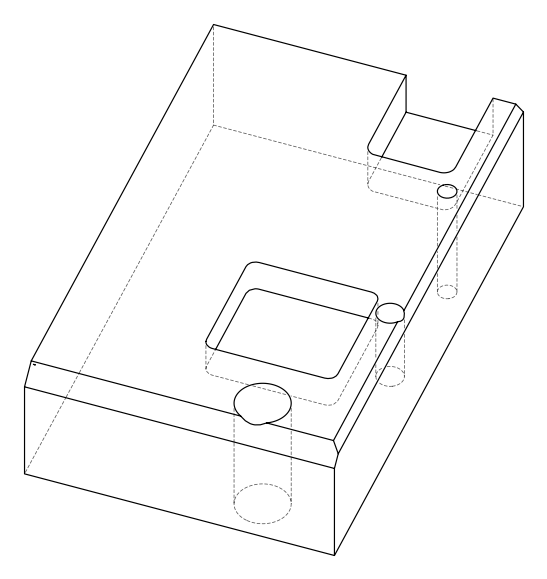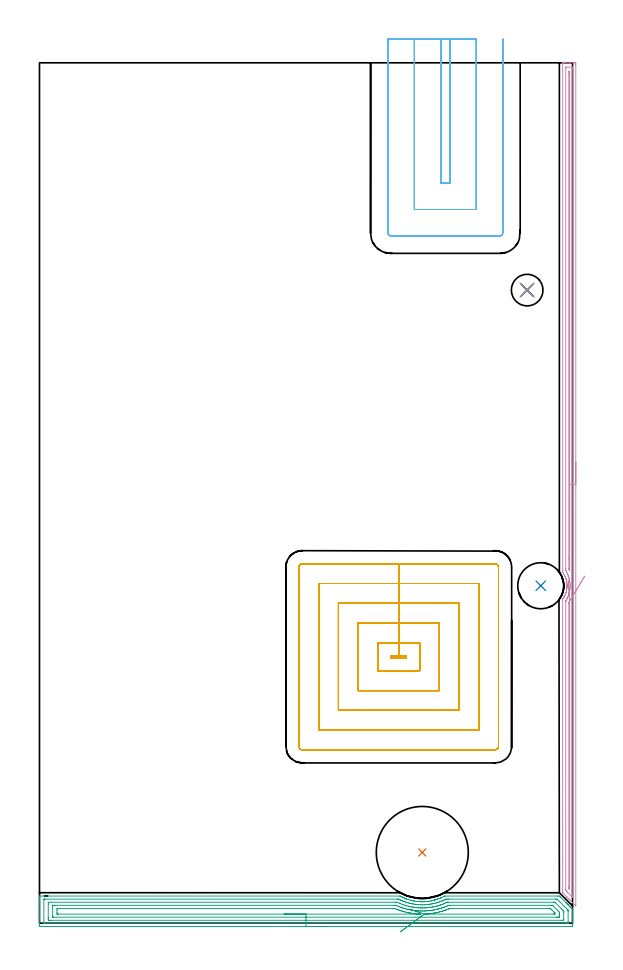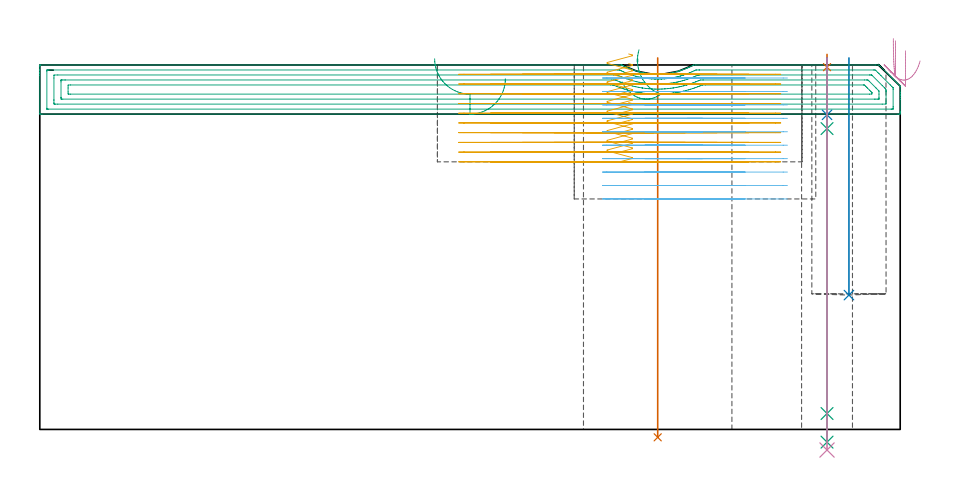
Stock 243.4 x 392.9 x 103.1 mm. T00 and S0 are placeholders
(PLAN: 10 operations, 8 tool changes, 57.8 min)
(1 INDEXABLE_INSERT_DRILL_THROUGH_HOLE_FROM_SOLID | STEP1HOLE | NXT0302_036 | 0.43 min | 142776 mm3)
(2 INDEXABLE_INSERT_DRILL_BLIND_HOLE_FROM_SOLID | STEP1POCKET | NXT0302_013 | 0.27 min | 22437 mm3)
(3 AREA_MILL | FG_CHAMFER_SURFACE | UGT0205_001 | 10.13 min | 23477 mm3)
(4 AREA_MILL_1 | FG_CHAMFER_SURFACE_1 | UGT0205_001 | 9.35 min | 6847 mm3)
(5 MILL_RECTANGULAR_POCKET | POCKET_RECTANGULAR_STRAIGHT | NXT0201_011 | Follow Part, ap 3, ae 75% | 22.86 min | 272465 mm3)
(6 MILL_SLOT | SLOT_PARTIAL_RECTANGULAR | NXT0201_012 | Follow Part, ap 4, ae 75% | 13.69 min | 223855 mm3)
(7 SPOT_DRILL | STEP1HOLE_1 | NXT0321_9005460120000 | 0.03 min | 14 mm3)
(8 DRILL_BLIND_HOLE_INTO_CENTER | STEP1HOLE_1 | UGT0301_209 | 0.07 min | 875 mm3)
(9 GUN_DRILL_THROUGH_HOLE | STEP1HOLE_1 | UGT0307_006 | 0.52 min | 5740 mm3)
(10 DRILL_TO_ENLARGE_THROUGH_HOLE | STEP1HOLE_1 | UGT0301_276 | 0.45 min | 10167 mm3)
(TOOL NXT0302_036 | Index. Insert Drill 42mm [880-D4200L50-05] | D42 PA176 FL210 Z2)
(TOOL NXT0302_013 | Index. Insert Drill 21mm [880-D2100L25-05] | D21 PA176 FL105 Z2)
(TOOL UGT0205_001 | Chamfer Mill 20 x 3 x 45 deg. | D20 FL50 Z2)
(TOOL NXT0201_011 | ENDMILL 12mm [2P460-1200-NA 1630] | D12 FL38 Z6)
(TOOL NXT0201_012 | ENDMILL 16mm [2P460-1600-NA 1630] | D16 FL38 Z6)
(TOOL NXT0321_9005460120000 | NC Spot Drill, 142deg, 12mm, Carbide, Uncoated | D12 PA142 FL30 Z2)
(TOOL UGT0301_209 | Twist Drill 9.4 mm | D9.4 PA118 FL78 Z2)
(TOOL UGT0307_006 | Gun Drill 9 mm | D9 PA130 FL24 Z1)
(TOOL UGT0301_276 | Twist Drill 14.4 mm | D14.4 PA118 FL114 Z2)
(OP 1 INDEXABLE_INSERT_DRILL_THROUGH_HOLE_FROM_SOLID)
G17 G21 G94 G90
T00 M6
G54
G17 G0 G90 X174.8 Y32.3 S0 M3
G43 Z113.1 H1
G94 G81 G98 Z-2.233 F250. R105.1
G80
M5
M2
(OP 2 INDEXABLE_INSERT_DRILL_BLIND_HOLE_FROM_SOLID)
G17 G21 G94 G90
T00 M6
G54
G17 G0 G90 X228.9 Y154.1 S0 M3
G43 Z113.1 H1
G94 G81 G98 Z38. F250. R105.1
G80
M5
M2
(OP 3 AREA_MILL)
G17 G21 G94 G90
T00 M6
G54
G17 G0 G90 X131.7 Y-1.5 S1061 M3
G43 Z113.1 H0
Z99.2
G94 G1 X131.662 Z98.328 F250.
X131.548 Z97.464
X131.359 Z96.612
X131.097 Z95.78
X130.763 Z94.974
X130.36 Z94.2
X129.892 Z93.464
X129.36 Z92.772
X128.771 Z92.129
X128.128 Z91.54
X127.436 Z91.008
X126.7 Z90.54
X125.926 Z90.137
X125.12 Z89.803
X124.288 Z89.541
X123.436 Z89.352
X122.572 Z89.238
X121.7 Z89.2
X0.621
X0.108 Y-1.494 Z89.203
X0.01 Y-1.492 Z89.206
X0. Y-1.389 Z89.309
Y9.393 Z100.087
Y9.927 Z100.624
Y10.269 Z100.965
Y10.804 Z101.5
Y11.145 Z101.84
Y12.105 Z102.804
X0.003 Y12.255 Z102.947
X0.01 Y12.398 Z103.089
X0.174 Y12.4 Z103.1
X164.591
X164.675 Y12.395 Z103.09
X164.729 Y12.373 Z103.07
X165.006 Y12.228 Z102.925
X165.038 Y12.212 Z102.909
X165.662 Y11.906 Z102.605
X165.899 Y11.792 Z102.488
X166.428 Y11.551 Z102.251
X166.737 Y11.413 Z102.11
X166.792 Y11.391 Z102.088
X166.825 Y11.379 Z102.075
X167.039 Y11.298 Z101.995
X167.272 Y11.211 Z101.905
X167.441 Y11.145 Z101.844
X167.57 Y11.097 Z101.795
X167.684 Y11.055 Z101.75
X168.577 Y10.754 Z101.451
X169.361 Y10.52 Z101.219
X169.47 Y10.491 Z101.191
X169.947 Y10.38 Z101.08
X170.363 Y10.284 Z100.982
X170.846 Y10.193 Z100.888
X171.256 Y10.112 Z100.811
X171.274 Y10.11 Z100.809
X172.149 Y9.979 Z100.674
X173.042 Y9.885 Z100.581
X173.862 Y9.831 Z100.525
X173.935 Y9.826 Z100.521
X173.974 Y9.825 Z100.519
X174.225 Y9.815 Z100.512
X174.381 Y9.809 Z100.505
X174.412
X174.867 Y9.805 Z100.502
X174.9 Z100.503
X175.274 Y9.81 Z100.508
X175.721 Y9.827 Z100.525
X176.613 Y9.889 Z100.586
X177.506 Y9.986 Z100.684
X177.585 Y9.998 Z100.696
X178.399 Y10.125 Z100.818
X178.935 Y10.226 Z100.925
X179.157 Y10.269 Z100.967
X179.292 Y10.296 Z100.993
X180.185 Y10.507 Z101.203
X180.229 Y10.519 Z101.214
X180.239 Y10.522 Z101.217
X180.376 Y10.561 Z101.259
X180.518 Y10.604 Z101.301
X180.676 Y10.653 Z101.346
X180.857 Y10.707 Z101.401
X181.078 Y10.774 Z101.467
X181.373 Y10.871 Z101.57
X181.569 Y10.94 Z101.633
X181.842 Y11.032 Z101.727
X181.971 Y11.076 Z101.771
X182.864 Y11.412 Z102.112
X182.972 Y11.458 Z102.158
X183.088 Y11.508 Z102.207
X183.312 Y11.608 Z102.304
X183.356 Y11.629 Z102.324
X183.578 Y11.73 Z102.429
X183.757 Y11.813 Z102.512
X184.65 Y12.256 Z102.955
X184.697 Y12.281 Z102.98
X184.775 Y12.321 Z103.02
X184.924 Y12.398 Z103.087
X185.59 Y12.4 Z103.1
X236.524
X237.4 Y12.393 Z103.093
X237.417 Y12.379 Z103.079
X237.779 Y12.022 Z102.72
X240.409 Y9.393 Z100.089
X240.545 Y9.256 Z99.954
X240.706 Y9.095 Z99.793
X240.847 Y8.955 Z99.65
X240.992 Y8.809 Z99.507
X241.136 Y8.665 Z99.363
X241.285 Y8.517 Z99.212
X241.439 Y8.362 Z99.06
X241.566 Y8.235 Z98.933
X241.724 Y8.079 Z98.774
X242.234 Y7.567 Z98.266
X242.481 Y7.32 Z98.018
X242.599 Y7.202 Z97.899
X243.164 Y6.636 Z97.336
X243.375 Y6.422 Z97.12
X243.397 Y6.392 Z97.089
X243.399 Y6.326 Z97.024
X243.4 Y6.289 Z96.987
Y4.67 Z95.366
Y4.136 Z94.832
Y3.794 Z94.491
Y3.259 Z93.954
Y2.65 Z93.346
Y-0.855 Z89.843
X243.396 Y-1.122 Z89.575
X243.39 Y-1.493 Z89.205
X243.161 Y-1.496 Z89.202
X242.779 Y-1.5 Z89.2
X121.7
Y-0.086 Z90.614
X2.408 Y-0.085 Z90.615
X2.244 Y-0.084 Z90.616
X2.054 Y-0.08 Z90.62
X2.014 Y-0.079 Z90.621
X2.009 Y-0.054 Z90.646
X2.005 Y-0.022 Z90.678
X2.001 Y0.154 Z90.854
X2. Y10.669 Z101.369
X2.002 Y10.803 Z101.503
X2.006 Y10.91 Z101.61
X2.01 Y10.975 Z101.675
X2.044 Y10.979 Z101.679
X2.408 Y10.984 Z101.684
X2.572 Y10.985 Z101.685
X163.415
X163.779 Y10.981 Z101.681
X163.961 Y10.979 Z101.679
X164.051 Y10.965 Z101.665
X164.145 Y10.922 Z101.622
X164.585 Y10.713 Z101.413
X165.038 Y10.502 Z101.202
X165.135 Y10.458 Z101.158
X165.561 Y10.269 Z100.969
X165.932 Y10.117 Z100.817
X166.192 Y10.015 Z100.715
X166.825 Y9.781 Z100.481
X166.993 Y9.722 Z100.422
X167.668 Y9.493 Z100.193
X167.719 Y9.476 Z100.176
X167.756 Y9.465 Z100.165
X167.993 Y9.393 Z100.093
X168.612 Y9.215 Z99.915
X168.861 Y9.149 Z99.849
X169.506 Y9.001 Z99.701
X170.021 Y8.888 Z99.588
X170.4 Y8.813 Z99.513
X170.538 Y8.788 Z99.488
X171.213 Y8.674 Z99.374
X171.293 Y8.662 Z99.362
X171.7 Y8.606 Z99.306
X172.156 Y8.547 Z99.247
X172.187 Y8.543 Z99.243
X172.438 Y8.517 Z99.217
X173.08 Y8.462 Z99.162
X173.141 Y8.457 Z99.157
X173.974 Y8.41 Z99.11
X174.087 Y8.406 Z99.106
X174.867 Y8.394 Z99.094
X174.992 Y8.395 Z99.095
X175.761 Y8.415 Z99.115
X175.861 Y8.419 Z99.119
X176.655 Y8.47 Z99.17
X176.698 Y8.474 Z99.174
X177.165 Y8.517 Z99.217
X177.509 Y8.555 Z99.255
X177.548 Y8.56 Z99.26
X178.295 Y8.661 Z99.361
X178.442 Y8.682 Z99.382
X178.534 Y8.697 Z99.397
X179.185 Y8.811 Z99.511
X179.335 Y8.84 Z99.54
X179.803 Y8.934 Z99.634
X180.229 Y9.031 Z99.731
X180.526 Y9.102 Z99.802
X181.122 Y9.253 Z99.953
X181.234 Y9.284 Z99.984
X181.605 Y9.393 Z100.093
X181.96 Y9.503 Z100.203
X182.016 Y9.521 Z100.221
X182.581 Y9.715 Z100.415
X182.91 Y9.831 Z100.531
X183.234 Y9.951 Z100.651
X183.803 Y10.166 Z100.866
X183.878 Y10.196 Z100.896
X184.053 Y10.269 Z100.969
X184.494 Y10.468 Z101.168
X184.697 Y10.56 Z101.26
X185.101 Y10.749 Z101.449
X185.59 Y10.979 Z101.679
X185.758 Y10.981 Z101.681
X186.484 Y10.985 Z101.685
X186.647 Y10.986 Z101.686
X235.794 Y10.985 Z101.685
X236.158 Y10.981 Z101.681
X236.336 Y10.979 Z101.679
X236.524 Y10.815 Z101.515
X237.078 Y10.269 Z100.969
X237.417 Y9.933 Z100.633
X237.957 Y9.393 Z100.093
X240.586 Y6.764 Z97.464
X240.992 Y6.358 Z97.058
X241.225 Y6.119 Z96.819
X241.338 Y6. Z96.7
X241.39 Y5.943 Z96.643
X241.392 Y5.888 Z96.588
X241.398 Y5.489 Z96.189
X241.4 Y0.631 Z91.331
Y0.231 Z90.931
X241.398 Y0.097 Z90.797
X241.394 Y-0.01 Z90.69
X241.39 Y-0.075 Z90.625
X241.356 Y-0.079 Z90.621
X240.992 Y-0.084 Z90.616
X240.828 Y-0.085 Z90.615
X121.7 Y-0.086 Z90.614
Y1.328 Z92.028
X5.089 Y1.329 Z92.029
X4.376 Y1.33 Z92.03
X4.195 Y1.332 Z92.032
X4.023 Y1.335 Z92.035
X4.01 Y1.507 Z92.207
X4.003 Y1.695 Z92.395
X4. Y2.383 Z93.083
Y2.575 Z93.275
X4.001 Y8.707 Z99.407
X4.01 Y9.393 Z100.093
X4.021 Y9.564 Z100.264
X5.089 Y9.571 Z100.271
X162.357
X163.073 Y9.568 Z100.268
X163.251 Y9.564 Z100.264
X163.42 Y9.555 Z100.255
X164.454 Y9.09 Z99.79
X165.038 Y8.853 Z99.553
X165.914 Y8.517 Z99.217
X165.942 Y8.507 Z99.207
X166.825 Y8.218 Z98.918
X167.275 Y8.075 Z98.775
X167.719 Y7.947 Z98.647
X168.513 Y7.738 Z98.438
X168.612 Y7.714 Z98.414
X168.93 Y7.641 Z98.341
X169.506 Y7.521 Z98.221
X169.66 Y7.49 Z98.19
X170.4 Y7.36 Z98.06
X170.745 Y7.302 Z98.002
X171.293 Y7.221 Z97.921
X171.781 Y7.162 Z97.862
X172.187 Y7.121 Z97.821
X172.771 Y7.067 Z97.767
X173.08 Y7.045 Z97.745
X173.727 Y7.007 Z97.707
X173.974 Y6.997 Z97.697
X174.645 Y6.983 Z97.683
X174.867 Y6.982 Z97.682
X175.526 Y6.994 Z97.694
X175.761 Y7.003 Z97.703
X176.378 Y7.035 Z97.735
X176.655 Y7.055 Z97.755
X177.205 Y7.1 Z97.8
X177.548 Y7.135 Z97.835
X178.01 Y7.188 Z97.888
X178.442 Y7.244 Z97.944
X178.794 Y7.295 Z97.995
X179.335 Y7.382 Z98.082
X179.559 Y7.421 Z98.121
X180.229 Y7.545 Z98.245
X180.309 Y7.562 Z98.262
X180.674 Y7.641 Z98.341
X181.036 Y7.726 Z98.426
X181.122 Y7.747 Z98.447
X181.742 Y7.91 Z98.61
X182.016 Y7.987 Z98.687
X182.43 Y8.111 Z98.811
X182.91 Y8.26 Z98.96
X183.106 Y8.324 Z99.024
X183.68 Y8.517 Z99.217
X183.771 Y8.549 Z99.249
X183.803 Y8.56 Z99.26
X184.414 Y8.794 Z99.494
X184.697 Y8.905 Z99.605
X185.048 Y9.048 Z99.748
X185.59 Y9.283 Z99.983
X186.165 Y9.547 Z100.247
X186.201 Y9.562 Z100.262
X186.242 Y9.566 Z100.266
X186.304 Y9.569 Z100.269
X186.484 Y9.571 Z100.271
X186.666
X234.737
X234.919 Y9.57 Z100.27
X235.282 Y9.566 Z100.266
X235.326 Y9.564 Z100.264
X235.338 Y9.556 Z100.256
X235.364 Y9.534 Z100.234
X235.413 Y9.488 Z100.188
X235.508 Y9.393 Z100.093
X238.311 Y6.59 Z97.29
X239.012 Y5.888 Z96.588
X239.205 Y5.693 Z96.393
X239.368 Y5.52 Z96.22
X239.39 Y5.203 Z95.903
X239.396 Y5.012 Z95.712
X239.399 Y4.821 Z95.521
Y2.193 Z92.893
X239.39 Y1.507 Z92.207
X239.379 Y1.335 Z92.035
X238.311 Y1.329 Z92.029
X121.7 Y1.328 Z92.028
Y2.743 Z93.443
X6.509
X6.143 Y2.745 Z93.445
X6.081 Y2.746 Z93.446
X6.022 Y2.749 Z93.449
X6.01 Y2.833 Z93.533
X6. Y3.242 Z93.942
Y3.259 Z93.959
Y7.623 Z98.323
X6.004 Y8.07 Z98.77
X6.007 Y8.123 Z98.823
X6.009 Y8.145 Z98.845
X6.035 Y8.15 Z98.85
X6.174 Y8.154 Z98.854
X6.35 Y8.156 Z98.856
X6.876 Y8.157 Z98.857
X7.243
X161.831
X162.357 Y8.156 Z98.856
X162.729 Y8.153 Z98.853
X162.787 Y8.15 Z98.85
X162.882 Y8.112 Z98.812
X163.044 Y8.044 Z98.744
X163.251 Y7.956 Z98.656
X163.995 Y7.641 Z98.341
X164.145 Y7.581 Z98.281
X164.244 Y7.543 Z98.243
X165.038 Y7.253 Z97.953
X165.649 Y7.041 Z97.741
X165.932 Y6.95 Z97.65
X166.516 Y6.764 Z97.464
X166.825 Y6.672 Z97.372
X166.958 Y6.635 Z97.335
X167.719 Y6.442 Z97.142
X168.156 Y6.336 Z97.036
X168.612 Y6.238 Z96.938
X169.292 Y6.098 Z96.798
X169.506 Y6.059 Z96.759
X170.381 Y5.906 Z96.606
X170.4 Y5.903 Z96.603
X170.5 Y5.888 Z96.588
X171.293 Y5.784 Z96.484
X171.415 Y5.769 Z96.469
X172.187 Y5.693 Z96.393
X172.406 Y5.673 Z96.373
X173.08 Y5.626 Z96.326
X173.365 Y5.609 Z96.309
X173.974 Y5.583 Z96.283
X174.294 Y5.575 Z96.275
X174.867 Y5.568 Z96.268
X175.19 Y5.572 Z96.272
X175.761 Y5.588 Z96.288
X176.056 Y5.599 Z96.299
X176.655 Y5.633 Z96.333
X176.898 Y5.65 Z96.35
X177.548 Y5.704 Z96.404
X177.719 Y5.721 Z96.421
X178.442 Y5.802 Z96.502
X178.52 Y5.811 Z96.511
X179.092 Y5.888 Z96.588
X179.303 Y5.92 Z96.62
X179.335 Y5.925 Z96.625
X180.063 Y6.051 Z96.751
X180.229 Y6.082 Z96.782
X180.808 Y6.196 Z96.896
X181.122 Y6.264 Z96.964
X181.537 Y6.358 Z97.058
X182.016 Y6.474 Z97.174
X182.25 Y6.535 Z97.235
X182.91 Y6.713 Z97.413
X182.95 Y6.724 Z97.424
X183.084 Y6.764 Z97.464
X183.628 Y6.936 Z97.636
X183.803 Y6.993 Z97.693
X184.294 Y7.16 Z97.86
X184.697 Y7.3 Z98.
X184.95 Y7.392 Z98.092
X185.59 Y7.631 Z98.331
X185.614 Y7.641 Z98.341
X186.225 Y7.895 Z98.595
X186.484 Y8.001 Z98.701
X186.856 Y8.152 Z98.852
X187.377 Y8.155 Z98.855
X187.745 Y8.157 Z98.857
X233.316
X233.843 Y8.156 Z98.856
X234.214 Y8.153 Z98.853
X234.27 Y8.15 Z98.85
X234.487 Y7.952 Z98.652
X234.657 Y7.791 Z98.491
X234.737 Y7.714 Z98.414
X236.562 Y5.888 Z96.588
X237.394 Y5.035 Z95.735
X237.396 Y5.012 Z95.712
X237.4 Y4.153 Z94.853
Y3.277 Z93.977
X237.396 Y2.83 Z93.53
X237.393 Y2.777 Z93.477
X237.391 Y2.755 Z93.455
X237.365 Y2.75 Z93.45
X237.226 Y2.746 Z93.446
X237.05 Y2.744 Z93.444
X236.524 Y2.743 Z93.443
X236.157
X121.7
Y4.157 Z94.857
X8.642
X8.223 Y4.161 Z94.861
X8.023 Y4.164 Z94.864
X8.01 Y4.276 Z94.976
X8.002 Y4.785 Z95.485
X8.001 Y5.888 Z96.588
X8.008 Y6.53 Z97.23
X8.019 Y6.736 Z97.436
X8.685 Y6.743 Z97.443
X161.486
X161.922 Y6.741 Z97.441
X162.139 Y6.738 Z97.438
X162.192 Y6.736 Z97.436
X162.246 Y6.72 Z97.42
X162.357 Y6.679 Z97.379
X162.504 Y6.621 Z97.321
X163.251 Y6.322 Z97.022
X163.992 Y6.038 Z96.738
X164.145 Y5.983 Z96.683
X164.419 Y5.888 Z96.588
X165.038 Y5.684 Z96.384
X165.348 Y5.584 Z96.284
X165.932 Y5.41 Z96.11
X166.616 Y5.217 Z95.917
X166.825 Y5.163 Z95.863
X167.432 Y5.012 Z95.712
X167.719 Y4.947 Z95.647
X167.805 Y4.928 Z95.628
X168.425 Y4.8 Z95.5
X168.612 Y4.763 Z95.463
X168.927 Y4.703 Z95.403
X169.313 Y4.635 Z95.335
X169.506 Y4.602 Z95.302
X170.008 Y4.52 Z95.22
X170.24 Y4.485 Z95.185
X170.4 Y4.463 Z95.163
X171.046 Y4.378 Z95.078
X171.177 Y4.363 Z95.063
X171.293 Y4.351 Z95.051
X172.043 Y4.277 Z94.977
X172.11 Y4.271 Z94.971
X173.035 Y4.205 Z94.905
X173.974 Y4.159 Z94.859
X173.977
X173.974 Y4.158 Z94.858
X173.952 Y4.157 Z94.857
X121.7
X120.828 Z94.895
X119.964 Z95.009
X119.112 Z95.198
X118.28 Z95.46
X117.474 Z95.794
X116.7 Z96.197
X115.964 Z96.665
X115.272 Z97.196
X114.629 Z97.786
X114.04 Z98.429
X113.508 Z99.121
X113.04 Z99.857
X112.637 Z100.631
X112.303 Z101.437
X112.041 Z102.269
X111.852 Z103.12
X111.738 Z103.985
X111.7 Z104.857
G0 Z113.1
X164.72 Y-4.012
Z98.331
G1 X165.105 Y-3.726 Z97.601
X165.539 Y-3.404 Z96.917
X166.019 Y-3.047 Z96.282
X166.542 Y-2.659 Z95.702
X167.104 Y-2.242 Z95.18
X167.7 Y-1.799 Z94.722
X168.326 Y-1.335 Z94.33
X168.976 Y-0.851 Z94.007
X169.647 Y-0.353 Z93.757
X170.333 Y0.156 Z93.58
X171.029 Y0.672 Z93.478
X171.729 Y1.192 Z93.452
X172.428 Y1.711 Z93.502
X173.121 Y2.226 Z93.628
X173.803 Y2.732 Z93.829
X174.468 Y3.226 Z94.103
X175.111 Y3.704 Z94.448
X175.728 Y4.161 Z94.861
X175.732 Y4.164 Z94.864
X176.61 Y4.207 Z94.907
X177.477 Y4.27 Z94.97
X178.341 Y4.356 Z95.056
X178.442 Y4.368 Z95.068
X179.024 Y4.441 Z95.141
X179.208 Y4.465 Z95.165
X179.335 Y4.483 Z95.183
X179.802 Y4.554 Z95.254
X180.089 Y4.599 Z95.299
X180.229 Y4.623 Z95.323
X180.565 Y4.683 Z95.383
X181.001 Y4.763 Z95.463
X181.122 Y4.786 Z95.486
X181.313 Y4.825 Z95.525
X182.046 Y4.982 Z95.682
X182.174 Y5.012 Z95.712
X182.76 Y5.158 Z95.858
X182.91 Y5.198 Z95.898
X183.458 Y5.35 Z96.05
X183.803 Y5.45 Z96.15
X184.144 Y5.553 Z96.253
X184.697 Y5.727 Z96.427
X184.82 Y5.767 Z96.467
X185.179 Y5.888 Z96.588
X185.483 Y5.994 Z96.694
X185.59 Y6.032 Z96.732
X186.13 Y6.235 Z96.935
X186.484 Y6.371 Z97.071
X186.769 Y6.484 Z97.184
X187.377 Y6.728 Z97.428
X187.405 Y6.737 Z97.437
X188.293 Y6.743 Z97.443
X232.972
X233.189 Y6.738 Z97.438
X233.239 Y6.736 Z97.436
X233.359 Y6.63 Z97.33
X233.557 Y6.438 Z97.138
X233.843 Y6.158 Z96.858
X234.114 Y5.888 Z96.588
X234.737 Y5.264 Z95.964
X234.985 Y5.012 Z95.712
X235.215 Y4.774 Z95.474
X235.353 Y4.626 Z95.326
X235.39 Y4.583 Z95.283
X235.394 Y4.564 Z95.264
X235.396 Y4.524 Z95.224
X235.395 Y4.367 Z95.067
X235.381 Y4.164 Z94.864
X234.715 Y4.157 Z94.857
X175.761
X175.738 Y4.158 Z94.858
X175.728 Y4.161 Z94.861
X174.949 Y4.419 Z95.159
X174.198 Y4.667 Z95.526
X173.48 Y4.904 Z95.961
X172.8 Y5.128 Z96.46
X172.165 Y5.338 Z97.02
X171.578 Y5.532 Z97.636
X171.045 Y5.708 Z98.303
X170.569 Y5.865 Z99.017
X170.153 Y6.003 Z99.772
X169.802 Y6.119 Z100.562
X169.518 Y6.212 Z101.381
X169.302 Y6.284 Z102.224
X169.157 Y6.332 Z103.083
X169.083 Y6.356 Z103.952
X169.082 Z104.824
X169.153 Y6.333 Z105.693
X169.296 Y6.286 Z106.553
X169.509 Y6.215 Z107.396
G0 Z113.1
M5
M2
(OP 4 AREA_MILL_1)
G17 G21 G94 G90
T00 M6
G54
G17 G0 G90 X244.9 Y210.4 S1061 M3
G43 Z113.1 H0
Z107.1
G94 G1 Y210.362 Z106.228 F250.
Y210.248 Z105.364
Y210.059 Z104.512
Y209.797 Z103.68
Y209.463 Z102.874
Y209.06 Z102.1
Y208.592 Z101.364
Y208.06 Z100.672
Y207.471 Z100.029
Y206.828 Z99.44
Y206.136 Z98.909
Y205.4 Z98.44
Y204.626 Z98.037
Y203.82 Z97.703
Y202.988 Z97.441
Y202.137 Z97.252
Y201.272 Z97.138
Y200.4 Z97.1
X244.899 Y8.06 Z97.101
X244.897 Y7.907 Z97.103
X244.895 Y7.905 Z97.104
X242.507 Y10.292 Z99.491
X242.338 Y10.459 Z99.657
X242.175 Y10.624 Z99.823
X242.061 Y10.738 Z99.937
X241.9 Y10.897 Z100.095
X241.745 Y11.054 Z100.253
X241.615 Y11.184 Z100.383
X241.462 Y11.336 Z100.533
X241.315 Y11.484 Z100.683
X241.169 Y11.63 Z100.829
X241.024 Y11.774 Z100.971
X240.885 Y11.914 Z101.112
X240.722 Y12.077 Z101.276
X240.586 Y12.212 Z101.41
X240.455 Y12.343 Z101.542
X239.273 Y13.526 Z102.725
X238.941 Y13.862 Z103.058
X238.907 Y13.899 Z103.093
X238.9 Y14.754 Z103.1
Y147.741
X238.903 Y147.946 Z103.088
X239.012 Y148.098 Z102.985
X239.071 Y148.187 Z102.928
X239.085 Y148.209 Z102.914
X239.277 Y148.505 Z102.721
X239.354 Y148.633 Z102.641
X239.529 Y148.918 Z102.469
X239.57 Y148.993 Z102.428
X239.614 Y149.08 Z102.383
X239.799 Y149.437 Z102.201
X240.009 Y149.887 Z101.989
X240.148 Y150.226 Z101.85
X240.191 Y150.332 Z101.806
X240.356 Y150.78 Z101.639
X240.384 Y150.865 Z101.609
X240.398 Y150.902 Z101.597
X240.44 Y151.043 Z101.559
X240.511 Y151.287 Z101.489
X240.61 Y151.675 Z101.39
X240.657 Y151.899 Z101.342
X240.704 Y152.121 Z101.294
X240.717 Y152.204 Z101.279
X240.732 Y152.286 Z101.267
X240.78 Y152.569 Z101.219
X240.834 Y153.015 Z101.158
X240.839 Y153.096 Z101.15
X240.871 Y153.463 Z101.122
X240.872 Y153.482 Z101.121
X240.883 Y153.819 Z101.103
X240.889 Y153.91
Y153.978 Z101.104
X240.888 Y154.18
Y154.187
X240.886 Y154.357 Z101.102
X240.885 Y154.373
X240.869 Y154.79 Z101.128
Y154.804 Z101.129
X240.862 Y154.881 Z101.136
X240.829 Y155.251 Z101.169
X240.768 Y155.698 Z101.227
X240.755 Y155.774 Z101.24
X240.739 Y155.876 Z101.26
X240.692 Y156.145 Z101.308
X240.642 Y156.366 Z101.357
X240.591 Y156.593 Z101.407
X240.475 Y157.039 Z101.524
X240.4 Y157.297 Z101.6
X240.289 Y157.617 Z101.71
X240.186 Y157.891 Z101.814
X240.17 Y157.933 Z101.83
X239.977 Y158.382 Z102.019
X239.769 Y158.827 Z102.231
X239.529 Y159.278 Z102.469
X239.263 Y159.721 Z102.735
X238.993 Y160.131 Z103.006
X238.941 Y160.206 Z103.059
X238.922 Y160.236 Z103.077
X238.907 Y160.264 Z103.093
X238.9 Y161.129 Z103.1
Y392.74
X238.902 Y392.89 Z103.088
X239.031 Y392.897 Z102.961
X239.167 Y392.9 Z102.832
X239.52 Z102.48
X240.148 Z101.846
X242.214 Z99.783
X243.652 Z98.344
X244.247 Z97.749
X244.527 Y392.896 Z97.469
X244.892 Y392.89 Z97.104
X244.896 Y392.669 Z97.102
X244.899 Y392.294 Z97.101
X244.9 Y391.914 Z97.1
Y200.4
X243.486 Z98.514
Y12.969
X243.485 Y12.247 Z98.515
X243.483 Y12.077 Z98.517
X243.479 Y11.861 Z98.521
X243.47 Y11.792 Z98.53
X243.421 Y11.838 Z98.579
X243.175 Y12.077 Z98.825
X241.024 Y14.226 Z100.976
X240.5 Y14.754 Z101.5
X240.321 Y14.94 Z101.679
X240.319 Y15.116 Z101.681
X240.315 Y15.477 Z101.685
Y146.679
X240.316 Y146.848 Z101.684
X240.319 Y147.029 Z101.681
X240.321 Y147.117 Z101.679
X240.352 Y147.188 Z101.648
X240.477 Y147.406 Z101.523
X240.668 Y147.741 Z101.332
X240.746 Y147.883 Z101.254
X240.794 Y147.976 Z101.206
X241.024 Y148.435 Z100.976
X241.087 Y148.569 Z100.913
X241.116 Y148.633 Z100.884
X241.352 Y149.192 Z100.648
X241.484 Y149.526 Z100.516
X241.551 Y149.704 Z100.449
X241.647 Y149.976 Z100.353
X241.767 Y150.35 Z100.233
X241.812 Y150.508 Z100.188
X241.9 Y150.844 Z100.1
X241.987 Y151.222 Z100.013
X242.005 Y151.311 Z99.995
X242.127 Y151.972 Z99.873
X242.164 Y152.204 Z99.836
X242.233 Y152.757 Z99.767
X242.261 Y153.096 Z99.739
X242.29 Y153.591 Z99.71
X242.3 Y153.989 Z99.7
X242.297 Y154.477 Z99.703
X242.277 Y154.881 Z99.723
X242.232 Y155.435 Z99.768
X242.192 Y155.774 Z99.808
X242.085 Y156.478 Z99.915
X242.05 Y156.666 Z99.95
X241.9 Y157.353 Z100.1
X241.853 Y157.535 Z100.147
X241.847 Y157.559 Z100.153
X241.827 Y157.633 Z100.173
X241.685 Y158.107 Z100.315
X241.567 Y158.451 Z100.433
X241.362 Y159. Z100.638
X241.212 Y159.344 Z100.788
X241.024 Y159.753 Z100.976
X240.781 Y160.236 Z101.219
X240.472 Y160.799 Z101.528
X240.336 Y161.041 Z101.664
X240.321 Y161.129 Z101.679
X240.315 Y161.851 Z101.685
Y162.021
Y390.339
Y390.508
X240.32 Y390.869 Z101.68
X240.321 Y390.884 Z101.679
X240.342 Y390.89 Z101.658
X240.41 Y390.895 Z101.59
X240.512 Y390.899 Z101.488
X243.268 Y390.9 Z98.732
X243.427 Y390.897 Z98.573
X243.455 Y390.894 Z98.545
X243.479 Y390.89 Z98.521
X243.48 Y390.854 Z98.52
X243.484 Y390.679 Z98.516
X243.485 Y390.508 Z98.515
X243.486 Y389.785 Z98.514
Y200.4
X242.072 Z99.928
X242.071 Y161.322 Z99.929
X242.07 Y161.222 Z99.93
X242.067 Y161.163 Z99.933
Y161.162
X242.06 Y161.17 Z99.94
X241.79 Y161.678 Z100.21
X241.749 Y161.759 Z100.251
X241.735 Y161.799 Z100.265
X241.733 Y161.847 Z100.267
X241.729 Y162.021 Z100.271
X241.728 Y166.4 Z100.272
X241.729 Y388.005 Z100.271
X241.733 Y388.723 Z100.267
X241.736 Y388.891 Z100.264
X241.9 Z100.1
X242.065 Y388.888 Z99.935
X242.068 Y388.723 Z99.932
X242.07 Y388.55 Z99.93
X242.072 Y387.831 Z99.928
Y200.4
Y199.528 Z99.967
Y198.664 Z100.08
Y197.812 Z100.269
Y196.98 Z100.532
Y196.174 Z100.865
Y195.4 Z101.268
Y194.664 Z101.737
Y193.972 Z102.268
Y193.329 Z102.857
Y192.74 Z103.501
Y192.209 Z104.193
Y191.74 Z104.928
Y191.337 Z105.702
Y191.003 Z106.508
Y190.741 Z107.34
Y190.552 Z108.192
Y190.438 Z109.057
Y190.4 Z109.928
G0 X241.466 Y156.35 Z110.554
G1 X241.465 Y156.367 Z109.682
X241.469 Y156.309 Z108.812
X241.477 Y156.176 Z107.95
X241.491 Y155.967 Z107.103
X241.509 Y155.686 Z106.277
X241.531 Y155.335 Z105.479
X241.558 Y154.915 Z104.715
X241.589 Y154.43 Z103.99
X241.624 Y153.884 Z103.31
X241.663 Y153.281 Z102.681
X241.705 Y152.626 Z102.107
X241.75 Y151.923 Z101.592
X241.798 Y151.178 Z101.141
X241.849 Y150.397 Z100.756
X241.901 Y149.585 Z100.441
X241.954 Y148.749 Z100.198
X242.009 Y147.895 Z100.029
X242.065 Y147.029 Z99.935
X242.067 Y146.989 Z99.933
X242.07 Y146.923 Z99.93
X242.071 Y146.848 Z99.929
Y146.748
Y16.365
X242.068 Y15.647 Z99.932
X242.067 Y15.646 Z99.933
X242.057 Y15.647 Z99.943
X241.9 Y15.8 Z100.1
X241.809 Y15.891 Z100.191
X241.764 Y15.938 Z100.236
X241.744 Y15.963 Z100.256
X241.736 Y15.974 Z100.264
X241.734 Y16.015 Z100.266
X241.73 Y16.364 Z100.27
X241.729 Y16.539 Z100.271
Y145.956
X241.73 Y146.129 Z100.27
X241.735 Y146.305 Z100.265
X241.739 Y146.409 Z100.261
X242.009 Y146.931 Z99.991
X242.045 Y146.996 Z99.955
X242.065 Y147.029 Z99.935
X242.474 Y147.707 Z99.569
X242.898 Y148.41 Z99.273
X243.333 Y149.132 Z99.05
X243.777 Y149.869 Z98.902
X244.226 Y150.613 Z98.829
X244.676 Y151.36 Z98.831
X245.125 Y152.104 Z98.91
X245.568 Y152.839 Z99.065
X246.003 Y153.56 Z99.293
X246.426 Y154.262 Z99.594
X246.834 Y154.938 Z99.966
X247.223 Y155.583 Z100.404
X247.591 Y156.194 Z100.907
X247.935 Y156.765 Z101.47
X248.253 Y157.291 Z102.089
X248.541 Y157.769 Z102.759
X248.798 Y158.196 Z103.475
X249.022 Y158.567 Z104.232
G0 Z113.1
M5
M2
(OP 5 MILL_RECTANGULAR_POCKET)
G17 G21 G94 G90
T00 M6
G54
G17 G0 G90 X166.586 Y121.2 S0 M3
G43 Z113.213 H1
Z106.213
G94 G1 X167.6 Z105.941 F250.
Y122.1 Z105.7
X160.5 Z103.797
Y121.2 Z103.556
X167.6 Z101.654
Y122.1 Z101.413
X164.05 Z100.461
X160.5 F500.
Y121.2
X167.6
Y122.1
X164.05
Y128.1
X154.5
Y115.2
X173.6
Y128.1
X164.05
Y137.1
X145.5
Y106.2
X182.6
Y137.1
X164.05
Y146.1
X136.5
Y97.2
X191.6
Y146.1
X164.05
Y155.1
X127.5
Y88.2
X200.6
Y155.1
X164.05
Y164.1
X120.
G3 X118.5 Y162.6 R1.5
G1 Y80.7
G3 X120. Y79.2 R1.5
G1 X208.1
G3 X209.6 Y80.7 R1.5
G1 Y162.6
G3 X208.1 Y164.1 R1.5
G1 X164.05
X163.05
G0 X166.586 Y121.2 Z103.461
G1 X167.6 Z103.19 F250.
Y122.1 Z102.949
X160.5 Z101.046
Y121.2 Z100.805
X167.6 Z98.902
Y122.1 Z98.661
X164.05 Z97.71
X160.5 F500.
Y121.2
X167.6
Y122.1
X164.05
Y128.1
X154.5
Y115.2
X173.6
Y128.1
X164.05
Y137.1
X145.5
Y106.2
X182.6
Y137.1
X164.05
Y146.1
X136.5
Y97.2
X191.6
Y146.1
X164.05
Y155.1
X127.5
Y88.2
X200.6
Y155.1
X164.05
Y164.1
X120.
G3 X118.5 Y162.6 R1.5
G1 Y80.7
G3 X120. Y79.2 R1.5
G1 X208.1
G3 X209.6 Y80.7 R1.5
G1 Y162.6
G3 X208.1 Y164.1 R1.5
G1 X164.05
X163.05
G0 X166.586 Y121.2 Z100.71
G1 X167.6 Z100.438 F250.
Y122.1 Z100.197
X160.5 Z98.295
Y121.2 Z98.054
X167.6 Z96.151
Y122.1 Z95.91
X164.05 Z94.959
X160.5 F500.
Y121.2
X167.6
Y122.1
X164.05
Y128.1
X154.5
Y115.2
X173.6
Y128.1
X164.05
Y137.1
X145.5
Y106.2
X182.6
Y137.1
X164.05
Y146.1
X136.5
Y97.2
X191.6
Y146.1
X164.05
Y155.1
X127.5
Y88.2
X200.6
Y155.1
X164.05
Y164.1
X120.
G3 X118.5 Y162.6 R1.5
G1 Y80.7
G3 X120. Y79.2 R1.5
G1 X208.1
G3 X209.6 Y80.7 R1.5
G1 Y162.6
G3 X208.1 Y164.1 R1.5
G1 X164.05
X163.05
G0 X166.586 Y121.2 Z97.959
G1 X167.6 Z97.687 F250.
Y122.1 Z97.446
X160.5 Z95.544
Y121.2 Z95.302
X167.6 Z93.4
Y122.1 Z93.159
X164.05 Z92.208
X160.5 F500.
Y121.2
X167.6
Y122.1
X164.05
Y128.1
X154.5
Y115.2
X173.6
Y128.1
X164.05
Y137.1
X145.5
Y106.2
X182.6
Y137.1
X164.05
Y146.1
X136.5
Y97.2
X191.6
Y146.1
X164.05
Y155.1
X127.5
Y88.2
X200.6
Y155.1
X164.05
Y164.1
X120.
G3 X118.5 Y162.6 R1.5
G1 Y80.7
G3 X120. Y79.2 R1.5
G1 X208.1
G3 X209.6 Y80.7 R1.5
G1 Y162.6
G3 X208.1 Y164.1 R1.5
G1 X164.05
X163.05
G0 X166.586 Y121.2 Z95.208
G1 X167.6 Z94.936 F250.
Y122.1 Z94.695
X160.5 Z92.792
Y121.2 Z92.551
X167.6 Z90.649
Y122.1 Z90.408
X164.05 Z89.456
X160.5 F500.
Y121.2
X167.6
Y122.1
X164.05
Y128.1
X154.5
Y115.2
X173.6
Y128.1
X164.05
Y137.1
X145.5
Y106.2
X182.6
Y137.1
X164.05
Y146.1
X136.5
Y97.2
X191.6
Y146.1
X164.05
Y155.1
X127.5
Y88.2
X200.6
Y155.1
X164.05
Y164.1
X120.
G3 X118.5 Y162.6 R1.5
G1 Y80.7
G3 X120. Y79.2 R1.5
G1 X208.1
G3 X209.6 Y80.7 R1.5
G1 Y162.6
G3 X208.1 Y164.1 R1.5
G1 X164.05
X163.05
G0 X166.586 Y121.2 Z92.456
G1 X167.6 Z92.185 F250.
Y122.1 Z91.943
X160.5 Z90.041
Y121.2 Z89.8
X167.6 Z87.897
Y122.1 Z87.656
X164.05 Z86.705
X160.5 F500.
Y121.2
X167.6
Y122.1
X164.05
Y128.1
X154.5
Y115.2
X173.6
Y128.1
X164.05
Y137.1
X145.5
Y106.2
X182.6
Y137.1
X164.05
Y146.1
X136.5
Y97.2
X191.6
Y146.1
X164.05
Y155.1
X127.5
Y88.2
X200.6
Y155.1
X164.05
Y164.1
X120.
G3 X118.5 Y162.6 R1.5
G1 Y80.7
G3 X120. Y79.2 R1.5
G1 X208.1
G3 X209.6 Y80.7 R1.5
G1 Y162.6
G3 X208.1 Y164.1 R1.5
G1 X164.05
X163.05
G0 X166.586 Y121.2 Z89.705
G1 X167.6 Z89.433 F250.
Y122.1 Z89.192
X160.5 Z87.29
Y121.2 Z87.049
X167.6 Z85.146
Y122.1 Z84.905
X164.05 Z83.954
X160.5 F500.
Y121.2
X167.6
Y122.1
X164.05
Y128.1
X154.5
Y115.2
X173.6
Y128.1
X164.05
Y137.1
X145.5
Y106.2
X182.6
Y137.1
X164.05
Y146.1
X136.5
Y97.2
X191.6
Y146.1
X164.05
Y155.1
X127.5
Y88.2
X200.6
Y155.1
X164.05
Y164.1
X120.
G3 X118.5 Y162.6 R1.5
G1 Y80.7
G3 X120. Y79.2 R1.5
G1 X208.1
G3 X209.6 Y80.7 R1.5
G1 Y162.6
G3 X208.1 Y164.1 R1.5
G1 X164.05
X163.05
G0 X166.586 Y121.2 Z86.954
G1 X167.6 Z86.682 F250.
Y122.1 Z86.441
X160.5 Z84.538
Y121.2 Z84.297
X167.6 Z82.395
Y122.1 Z82.154
X164.05 Z81.203
X160.5 F500.
Y121.2
X167.6
Y122.1
X164.05
Y128.1
X154.5
Y115.2
X173.6
Y128.1
X164.05
Y137.1
X145.5
Y106.2
X182.6
Y137.1
X164.05
Y146.1
X136.5
Y97.2
X191.6
Y146.1
X164.05
Y155.1
X127.5
Y88.2
X200.6
Y155.1
X164.05
Y164.1
X120.
G3 X118.5 Y162.6 R1.5
G1 Y80.7
G3 X120. Y79.2 R1.5
G1 X208.1
G3 X209.6 Y80.7 R1.5
G1 Y162.6
G3 X208.1 Y164.1 R1.5
G1 X164.05
X163.05
G0 X166.586 Y121.2 Z84.203
G1 X167.6 Z83.931 F250.
Y122.1 Z83.69
X160.5 Z81.787
Y121.2 Z81.546
X167.6 Z79.644
Y122.1 Z79.402
X164.05 Z78.451
X160.5 F500.
Y121.2
X167.6
Y122.1
X164.05
Y128.1
X154.5
Y115.2
X173.6
Y128.1
X164.05
Y137.1
X145.5
Y106.2
X182.6
Y137.1
X164.05
Y146.1
X136.5
Y97.2
X191.6
Y146.1
X164.05
Y155.1
X127.5
Y88.2
X200.6
Y155.1
X164.05
Y164.1
X120.
G3 X118.5 Y162.6 R1.5
G1 Y80.7
G3 X120. Y79.2 R1.5
G1 X208.1
G3 X209.6 Y80.7 R1.5
G1 Y162.6
G3 X208.1 Y164.1 R1.5
G1 X164.05
X163.05
G0 X166.586 Y121.2 Z81.451
G1 X167.6 Z81.18 F250.
Y122.1 Z80.938
X160.5 Z79.036
Y121.2 Z78.795
X167.6 Z76.892
Y122.1 Z76.651
X164.05 Z75.7
X160.5 F500.
Y121.2
X167.6
Y122.1
X164.05
Y128.1
X154.5
Y115.2
X173.6
Y128.1
X164.05
Y137.1
X145.5
Y106.2
X182.6
Y137.1
X164.05
Y146.1
X136.5
Y97.2
X191.6
Y146.1
X164.05
Y155.1
X127.5
Y88.2
X200.6
Y155.1
X164.05
Y164.1
X120.
G3 X118.5 Y162.6 R1.5
G1 Y80.7
G3 X120. Y79.2 R1.5
G1 X208.1
G3 X209.6 Y80.7 R1.5
G1 Y162.6
G3 X208.1 Y164.1 R1.5
G1 X164.05
X163.05
G0 Z113.213
M5
M2
(OP 6 MILL_SLOT)
G17 G21 G94 G90
T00 M6
G54
G17 G0 G90 X183.2 Y403.9 S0 M3
G43 Z113.213 H1
Z99.411
G94 G1 Y400.9 F250.
Y337.9 F500.
X187.5
Y400.9
Y403.9 F250.
X171.2
Y400.9
Y325.9 F500.
X199.5
Y400.9
Y403.9 F250.
X159.2
Y400.9
Y315.1 F500.
G3 X160.4 Y313.9 R1.2
G1 X210.3
G3 X211.5 Y315.1 R1.2
G1 Y400.9
Y403.9 F250.
G0 X183.2 Z95.61
G1 Y400.9
Y337.9 F500.
X187.5
Y400.9
Y403.9 F250.
X171.2
Y400.9
Y325.9 F500.
X199.5
Y400.9
Y403.9 F250.
X159.2
Y400.9
Y315.1 F500.
G3 X160.4 Y313.9 R1.2
G1 X210.3
G3 X211.5 Y315.1 R1.2
G1 Y400.9
Y403.9 F250.
G0 X183.2 Z91.809
G1 Y400.9
Y337.9 F500.
X187.5
Y400.9
Y403.9 F250.
X171.2
Y400.9
Y325.9 F500.
X199.5
Y400.9
Y403.9 F250.
X159.2
Y400.9
Y315.1 F500.
G3 X160.4 Y313.9 R1.2
G1 X210.3
G3 X211.5 Y315.1 R1.2
G1 Y400.9
Y403.9 F250.
G0 X183.2 Z88.008
G1 Y400.9
Y337.9 F500.
X187.5
Y400.9
Y403.9 F250.
X171.2
Y400.9
Y325.9 F500.
X199.5
Y400.9
Y403.9 F250.
X159.2
Y400.9
Y315.1 F500.
G3 X160.4 Y313.9 R1.2
G1 X210.3
G3 X211.5 Y315.1 R1.2
G1 Y400.9
Y403.9 F250.
G0 X183.2 Z84.206
G1 Y400.9
Y337.9 F500.
X187.5
Y400.9
Y403.9 F250.
X171.2
Y400.9
Y325.9 F500.
X199.5
Y400.9
Y403.9 F250.
X159.2
Y400.9
Y315.1 F500.
G3 X160.4 Y313.9 R1.2
G1 X210.3
G3 X211.5 Y315.1 R1.2
G1 Y400.9
Y403.9 F250.
G0 X183.2 Z80.405
G1 Y400.9
Y337.9 F500.
X187.5
Y400.9
Y403.9 F250.
X171.2
Y400.9
Y325.9 F500.
X199.5
Y400.9
Y403.9 F250.
X159.2
Y400.9
Y315.1 F500.
G3 X160.4 Y313.9 R1.2
G1 X210.3
G3 X211.5 Y315.1 R1.2
G1 Y400.9
Y403.9 F250.
G0 X183.2 Z76.604
G1 Y400.9
Y337.9 F500.
X187.5
Y400.9
Y403.9 F250.
X171.2
Y400.9
Y325.9 F500.
X199.5
Y400.9
Y403.9 F250.
X159.2
Y400.9
Y315.1 F500.
G3 X160.4 Y313.9 R1.2
G1 X210.3
G3 X211.5 Y315.1 R1.2
G1 Y400.9
Y403.9 F250.
G0 X183.2 Z72.803
G1 Y400.9
Y337.9 F500.
X187.5
Y400.9
Y403.9 F250.
X171.2
Y400.9
Y325.9 F500.
X199.5
Y400.9
Y403.9 F250.
X159.2
Y400.9
Y315.1 F500.
G3 X160.4 Y313.9 R1.2
G1 X210.3
G3 X211.5 Y315.1 R1.2
G1 Y400.9
Y403.9 F250.
G0 X183.2 Z69.001
G1 Y400.9
Y337.9 F500.
X187.5
Y400.9
Y403.9 F250.
X171.2
Y400.9
Y325.9 F500.
X199.5
Y400.9
Y403.9 F250.
X159.2
Y400.9
Y315.1 F500.
G3 X160.4 Y313.9 R1.2
G1 X210.3
G3 X211.5 Y315.1 R1.2
G1 Y400.9
Y403.9 F250.
G0 X183.2 Z65.2
G1 Y400.9
Y337.9 F500.
X187.5
Y400.9
Y403.9 F250.
X171.2
Y400.9
Y325.9 F500.
X199.5
Y400.9
Y403.9 F250.
X159.2
Y400.9
Y315.1 F500.
G3 X160.4 Y313.9 R1.2
G1 X210.3
G3 X211.5 Y315.1 R1.2
G1 Y400.9
Y403.9 F250.
G0 Z113.213
M5
M2
(OP 7 SPOT_DRILL)
G17 G21 G94 G90
T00 M6
G54
G17 G0 G90 X222.7 Y289.1 S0 M3
G43 Z113.1 H0
G94 G81 G98 Z102.48 F250. R106.1
G80
M5
M2
(OP 8 DRILL_BLIND_HOLE_INTO_CENTER)
G17 G21 G94 G90
T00 M6
G54
G17 G0 G90 X222.7 Y289.1 S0 M3
G43 Z113.1 H0
G94 G81 G98 Z89. F250. R105.1
G80
M5
M2
(OP 9 GUN_DRILL_THROUGH_HOLE)
G17 G21 G94 G90
T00 M6
G54
G17 G0 G90 X222.7 Y289.1 M8
G43 Z113.1 H0
Z100.884
S716 M3
G94 G1 Z85.105 F125. M26
G4 X.084
Z4.5 F250.
G4 X.084
Z-3.598 F125.
G4 X.084
M5
M9
G0 Z100.884
Z113.1
M2
(OP 10 DRILL_TO_ENLARGE_THROUGH_HOLE)
G17 G21 G94 G90
T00 M6
G54
G17 G0 G90 X222.7 Y289.1 S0 M3
G43 Z113.1 H0
G94 G73 G98 Z-5.826 F250. Q13.616 R105.1
G80
M5
M2
